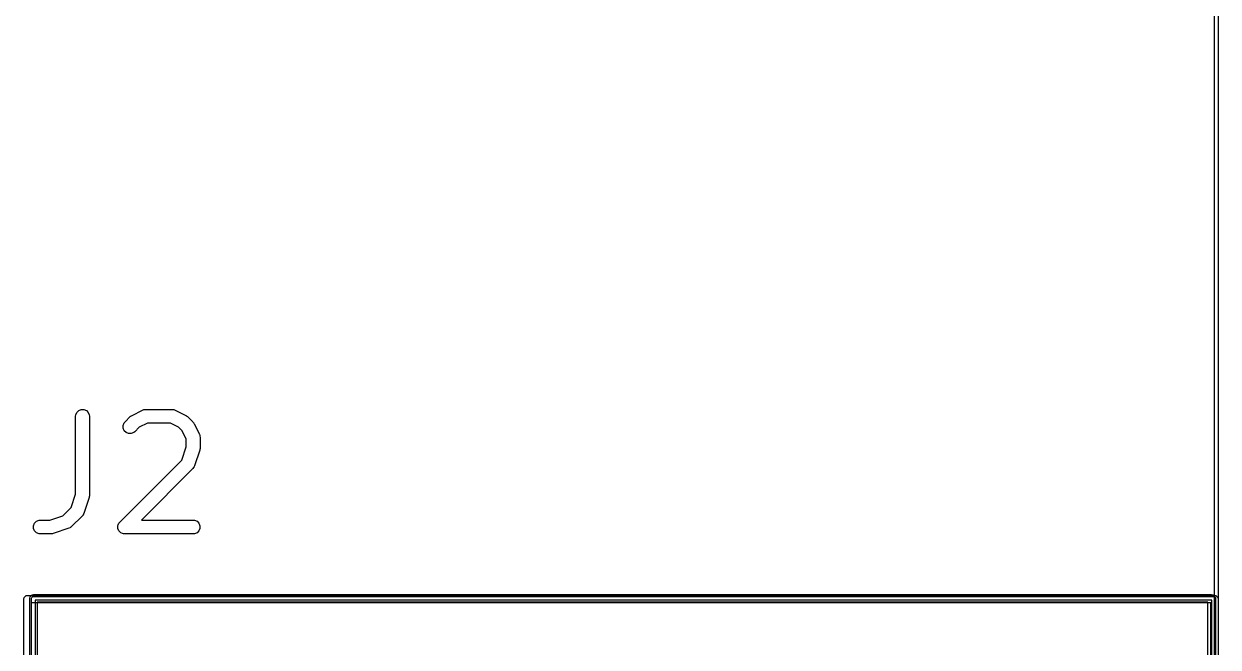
# Model space of a CAD drawing. Header units: inches. Extents: x 0.38 to 8.15, y -7.81 to -0.59.
# Drawn here: x 7.472 to 8.109, y -5.5 to -5.168 of the extents above; entities that cross this region are included whole.
import ezdxf

# ---------------------------------------------------------------- set-up
doc = ezdxf.new("R2010")
doc.units = ezdxf.units.IN
doc.header["$MEASUREMENT"] = 0
for name, color, linetype, true_color in [('B.Silkscreen', 31, 'CONTINUOUS', 0xe8b2a7), ('Edge.Cuts', 254, 'CONTINUOUS', 0xd0d2cd), ('F.Courtyard', 6, 'CONTINUOUS', 0xff26e2), ('F.Silkscreen', 41, 'CONTINUOUS', 0xf2eda1)]:
    doc.layers.add(name, color=color, linetype=linetype, true_color=true_color)

msp = doc.modelspace()

# ---------------------------------------------------------------- linework, layer by layer
at = {"layer": 'B.Silkscreen', "linetype": 'CONTINUOUS'}
for p, q in [((7.47185, -5.4748), (7.472, -5.47405)), ((7.47185, -6.12205), (7.47185, -5.4748)), ((7.472, -5.47405), (7.47307, -5.47298)), ((7.47307, -5.47298), (7.47382, -5.47283)), ((7.47382, -5.47283), (8.10728, -5.47283)), ((8.10728, -5.47283), (8.10804, -5.47298)), ((8.10804, -5.47298), (8.1091, -5.47405)), ((8.1091, -5.47405), (8.10925, -5.4748)), ((8.10925, -5.4748), (8.10925, -6.12205)), ((7.47579, -5.47677), (7.47579, -6.12008)), ((8.10531, -5.47677), (7.47579, -5.47677)), ((8.10531, -6.12008), (8.10531, -5.47677))]:
    msp.add_line(p, q, dxfattribs=at)
at = {"layer": 'Edge.Cuts', "linetype": 'CONTINUOUS'}
for p, q in [((8.10728, -7.81201), (8.10728, -0.59154)), ((8.10925, -0.59055), (8.10925, -7.81299))]:
    msp.add_line(p, q, dxfattribs=at)
at = {"layer": 'F.Courtyard', "linetype": 'CONTINUOUS'}
for p, q in [((7.47598, -5.47441), (7.47606, -5.47403)), ((7.47598, -6.12402), (7.47598, -5.47441)), ((7.47606, -5.47403), (7.47659, -5.4735)), ((7.47659, -5.4735), (7.47697, -5.47343)), ((7.47697, -5.47343), (8.10689, -5.47343)), ((8.10689, -5.47343), (8.10727, -5.4735)), ((8.10727, -5.4735), (8.1078, -5.47403)), ((8.1078, -5.47403), (8.10787, -5.47441)), ((8.10787, -5.47441), (8.10787, -6.12402)), ((7.47795, -5.47539), (7.47795, -6.12303)), ((8.10591, -5.47539), (7.47795, -5.47539)), ((8.10591, -6.12303), (8.10591, -5.47539))]:
    msp.add_line(p, q, dxfattribs=at)
at = {"layer": 'F.Silkscreen', "linetype": 'CONTINUOUS'}
for p, q in [((7.49946, -5.37733), (7.49953, -5.37661)), ((7.49946, -5.41891), (7.49946, -5.37733)), ((7.49953, -5.37661), (7.50008, -5.37528)), ((7.50008, -5.37528), (7.5011, -5.37426)), ((7.5011, -5.37426), (7.50243, -5.37371)), ((7.50243, -5.37371), (7.50387, -5.37371)), ((7.50387, -5.37371), (7.5052, -5.37426)), ((7.5052, -5.37426), (7.50622, -5.37528)), ((7.50622, -5.37528), (7.50677, -5.37661)), ((7.50677, -5.37661), (7.50684, -5.37733)), ((7.50684, -5.37733), (7.50684, -5.41951)), ((7.52585, -5.38034), (7.52866, -5.37753)), ((7.52866, -5.37753), (7.52894, -5.3773)), ((7.52894, -5.3773), (7.52901, -5.37723)), ((7.52901, -5.37723), (7.52912, -5.37716)), ((7.52912, -5.37716), (7.52922, -5.37707)), ((7.52922, -5.37707), (7.52931, -5.37704)), ((7.52931, -5.37704), (7.52962, -5.37684)), ((7.52962, -5.37684), (7.53524, -5.37403)), ((7.53524, -5.37403), (7.53592, -5.37377)), ((7.53592, -5.37377), (7.53605, -5.37376)), ((7.53605, -5.37376), (7.53618, -5.37371)), ((7.53618, -5.37371), (7.5369, -5.37364)), ((7.5369, -5.37364), (7.55096, -5.37364)), ((7.55096, -5.37364), (7.55168, -5.37371)), ((7.55168, -5.37371), (7.5518, -5.37376)), ((7.5518, -5.37376), (7.55193, -5.37377)), ((7.55193, -5.37377), (7.55261, -5.37403)), ((7.55261, -5.37403), (7.55823, -5.37684)), ((7.55823, -5.37684), (7.55854, -5.37704)), ((7.55854, -5.37704), (7.55863, -5.37707)), ((7.55863, -5.37707), (7.55873, -5.37716)), ((7.55873, -5.37716), (7.55884, -5.37723)), ((7.55884, -5.37723), (7.55891, -5.3773)), ((7.55891, -5.3773), (7.55919, -5.37753)), ((7.55919, -5.37753), (7.562, -5.38034)), ((7.52484, -5.38223), (7.52539, -5.3809)), ((7.52484, -5.38367), (7.52484, -5.38223)), ((7.52539, -5.385), (7.52484, -5.38367)), ((7.52539, -5.3809), (7.52585, -5.38034)), ((7.52641, -5.38602), (7.52539, -5.385)), ((7.52774, -5.38657), (7.52641, -5.38602)), ((7.53051, -5.38602), (7.52918, -5.38657)), ((7.53107, -5.38556), (7.53051, -5.38602)), ((7.53346, -5.38318), (7.53107, -5.38556)), ((7.53777, -5.38102), (7.53346, -5.38318)), ((7.55008, -5.38102), (7.53777, -5.38102)), ((7.55439, -5.38318), (7.55008, -5.38102)), ((7.55636, -5.38514), (7.55439, -5.38318)), ((7.55851, -5.38945), (7.55636, -5.38514)), ((7.562, -5.38034), (7.56223, -5.38063)), ((7.56223, -5.38063), (7.56231, -5.38069)), ((7.56231, -5.38069), (7.56238, -5.3808)), ((7.56238, -5.3808), (7.56246, -5.3809)), ((7.56246, -5.3809), (7.5625, -5.38099)), ((7.5625, -5.38099), (7.56269, -5.3813)), ((7.56269, -5.3813), (7.56551, -5.38693)), ((7.52918, -5.38657), (7.52774, -5.38657)), ((7.55851, -5.3936), (7.55851, -5.38945)), ((7.56551, -5.38693), (7.56576, -5.3876)), ((7.56576, -5.3876), (7.56577, -5.38774)), ((7.56577, -5.38774), (7.56582, -5.38786)), ((7.56582, -5.38786), (7.5659, -5.38858)), ((7.5659, -5.38858), (7.5659, -5.3942)), ((7.55617, -5.40065), (7.55851, -5.3936)), ((7.56571, -5.39537), (7.56289, -5.40381)), ((7.56579, -5.39501), (7.56571, -5.39537)), ((7.56582, -5.39492), (7.56579, -5.39501)), ((7.56584, -5.39479), (7.56582, -5.39492)), ((7.56587, -5.39466), (7.56584, -5.39479)), ((7.5659, -5.3942), (7.56586, -5.39457)), ((7.56586, -5.39457), (7.56587, -5.39466)), ((7.52304, -5.43378), (7.55617, -5.40065)), ((7.56246, -5.40469), (7.562, -5.40525)), ((7.56251, -5.40457), (7.56246, -5.40469)), ((7.5626, -5.40447), (7.56251, -5.40457)), ((7.56289, -5.40381), (7.5626, -5.40447)), ((7.562, -5.40525), (7.53456, -5.43269)), ((7.49711, -5.42595), (7.49946, -5.41891)), ((7.50665, -5.42068), (7.50384, -5.42912)), ((7.50673, -5.42032), (7.50665, -5.42068)), ((7.50677, -5.42023), (7.50673, -5.42032)), ((7.50678, -5.4201), (7.50677, -5.42023)), ((7.50681, -5.41997), (7.50678, -5.4201)), ((7.50684, -5.41951), (7.5068, -5.41988)), ((7.5068, -5.41988), (7.50681, -5.41997)), ((7.48568, -5.43269), (7.49272, -5.43035)), ((7.49272, -5.43035), (7.49711, -5.42595)), ((7.50295, -5.43056), (7.49732, -5.43618)), ((7.50341, -5.43), (7.50295, -5.43056)), ((7.50346, -5.42988), (7.50341, -5.43)), ((7.50354, -5.42978), (7.50346, -5.42988)), ((7.50384, -5.42912), (7.50354, -5.42978)), ((7.47703, -5.43566), (7.47758, -5.43433)), ((7.47703, -5.43711), (7.47703, -5.43566)), ((7.47758, -5.43433), (7.4786, -5.43332)), ((7.4786, -5.43332), (7.47993, -5.43276)), ((7.47993, -5.43276), (7.48065, -5.43269)), ((7.48065, -5.43269), (7.48568, -5.43269)), ((7.49654, -5.43678), (7.49588, -5.43707)), ((7.49664, -5.43669), (7.49654, -5.43678)), ((7.49676, -5.43664), (7.49664, -5.43669)), ((7.49732, -5.43618), (7.49676, -5.43664)), ((7.52203, -5.43566), (7.52204, -5.43562)), ((7.52203, -5.43711), (7.52203, -5.43566)), ((7.52204, -5.43562), (7.52219, -5.43528)), ((7.52219, -5.43528), (7.52258, -5.43433)), ((7.52258, -5.43433), (7.52304, -5.43378)), ((7.53456, -5.43269), (7.5622, -5.43269)), ((7.5622, -5.43269), (7.56292, -5.43276)), ((7.56292, -5.43276), (7.56426, -5.43332)), ((7.56426, -5.43332), (7.56527, -5.43433)), ((7.56527, -5.43433), (7.56582, -5.43566)), ((7.56582, -5.43566), (7.56582, -5.43711)), ((7.47758, -5.43844), (7.47703, -5.43711)), ((7.4786, -5.43945), (7.47758, -5.43844)), ((7.47993, -5.44001), (7.4786, -5.43945)), ((7.48065, -5.44008), (7.47993, -5.44001)), ((7.48628, -5.44008), (7.48065, -5.44008)), ((7.48664, -5.44004), (7.48628, -5.44008)), ((7.48674, -5.44005), (7.48664, -5.44004)), ((7.48687, -5.44002), (7.48674, -5.44005)), ((7.487, -5.44001), (7.48687, -5.44002)), ((7.48709, -5.43997), (7.487, -5.44001)), ((7.48744, -5.43989), (7.48709, -5.43997)), ((7.49588, -5.43707), (7.48744, -5.43989)), ((7.52258, -5.43844), (7.52203, -5.43711)), ((7.5236, -5.43945), (7.52258, -5.43844)), ((7.52454, -5.43984), (7.5236, -5.43945)), ((7.52493, -5.44001), (7.52454, -5.43984)), ((7.52565, -5.44008), (7.52493, -5.44001)), ((7.5622, -5.44008), (7.52565, -5.44008)), ((7.56292, -5.44001), (7.5622, -5.44008)), ((7.56426, -5.43945), (7.56292, -5.44001)), ((7.56527, -5.43844), (7.56426, -5.43945)), ((7.56582, -5.43711), (7.56527, -5.43844)), ((7.475, -5.47441), (7.47515, -5.47366)), ((7.475, -6.12441), (7.475, -5.47441)), ((7.47515, -5.47366), (7.47622, -5.47259)), ((7.47622, -5.47259), (7.47697, -5.47244)), ((7.47697, -5.47244), (8.10571, -5.47244)), ((8.10571, -5.47244), (8.10646, -5.47259)), ((8.10646, -5.47259), (8.10753, -5.47366)), ((8.10753, -5.47366), (8.10768, -5.47441)), ((8.10768, -5.47441), (8.10768, -6.12441)), ((7.47894, -5.47638), (7.47894, -6.12244)), ((8.10374, -5.47638), (7.47894, -5.47638)), ((8.10374, -5.67795), (8.10374, -5.47638))]:
    msp.add_line(p, q, dxfattribs=at)

doc.saveas('drawing.dxf')
